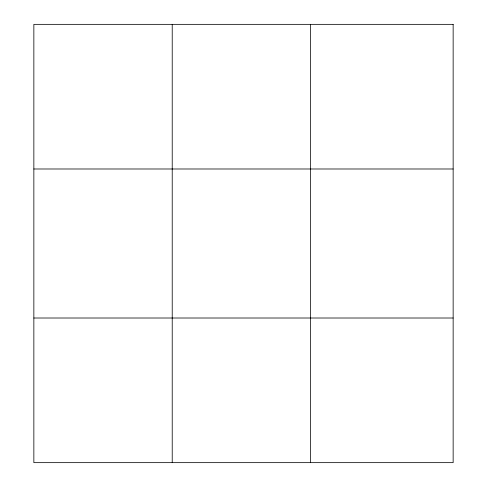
<?xml version="1.0" encoding="UTF-8"?>
<svg xmlns="http://www.w3.org/2000/svg" width="487" height="487" viewBox="0 0 487 487"><rect width="100%" height="100%" fill="white"/><g stroke="black" fill="none" stroke-linecap="round" stroke-linejoin="round"><path stroke-width="0.73" d="M33.853 168.989L453.147 168.989M33.853 318.011L453.147 318.011M310.59 24.35L310.59 462.65M172.221 24.35L172.221 462.65M453.147 24.35L33.853 24.35L33.853 462.65L453.147 462.65L453.147 24.35"/></g></svg>
